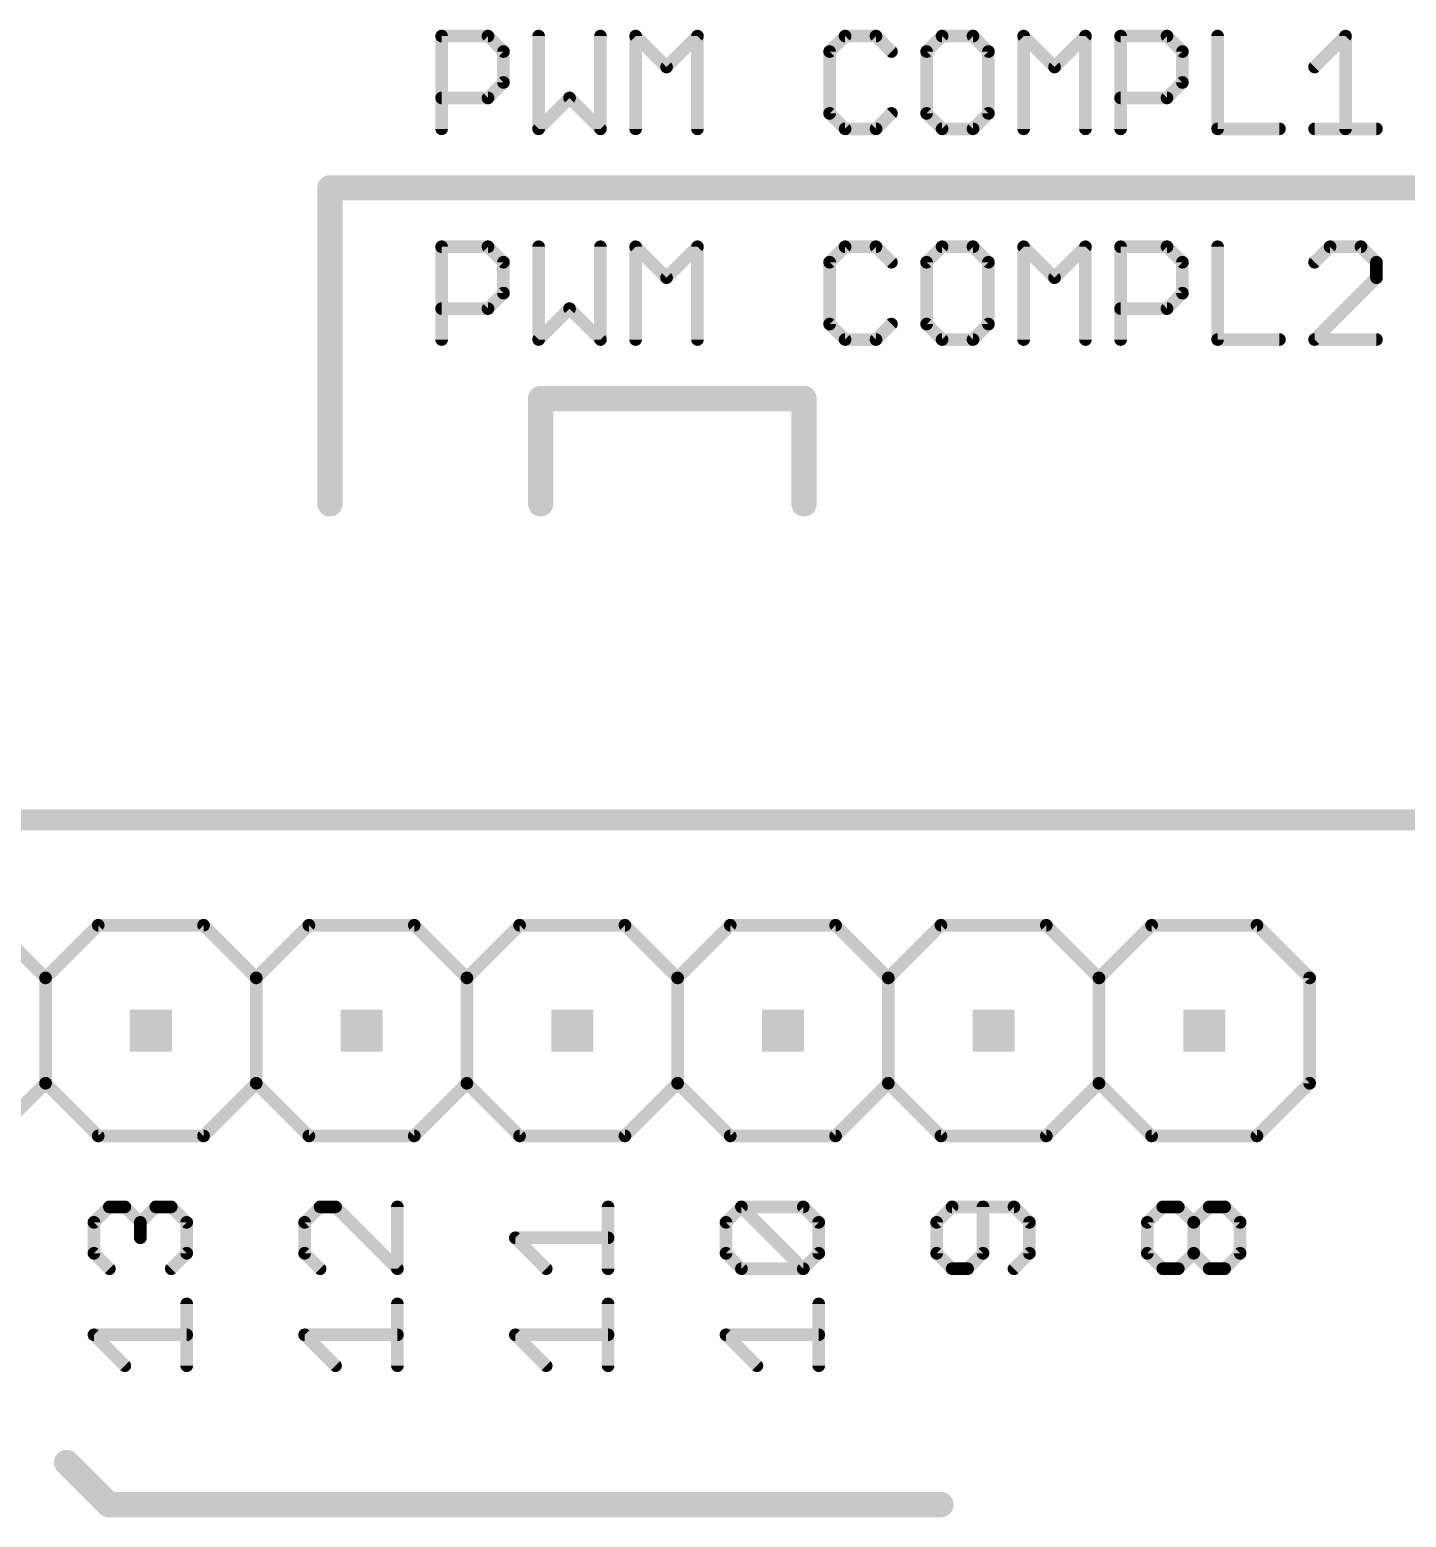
# Model space of a CAD drawing. Extents: x -1.9 to 68.7, y -0.1 to 62.9.
# Drawn here: x 27.5 to 44.09, y 44.93 to 62.87 of the extents above; entities that cross this region are included whole.
import ezdxf

# ---------------------------------------------------------------- set-up
doc = ezdxf.new("R2010")
doc.units = 0
for name, color, linetype in [('20', 53, 'CONTINUOUS'), ('21', 253, 'CONTINUOUS'), ('51', 253, 'CONTINUOUS')]:
    doc.layers.add(name, color=color, linetype=linetype)

# ---------------------------------------------------------------- blocks, each defined once
blk = doc.blocks.new('RECT')
blk.add_solid([(-0.5, -0.5), (0.5, -0.5), (-0.5, 0.5), (0.5, 0.5)])

msp = doc.modelspace()

# ---------------------------------------------------------------- linework, layer by layer
at = {"layer": '20', "const_width": 0.254}
msp.add_lwpolyline([(1, 53.34), (64.516, 53.34)], dxfattribs=at)
at = {"layer": '21'}
for points, const_width in [([(32.4612, 61.6712), (32.4612, 62.7898)], 0.1524), ([(32.4612, 62.7898), (33.0205, 62.7898)], 0.1524), ([(33.0205, 62.7898), (33.2069, 62.6033)], 0.1524), ([(33.6306, 62.7898), (33.6306, 61.6712)], 0.1524), ([(34.3763, 61.6712), (34.3763, 62.7898)], 0.1524), ([(34.8, 61.6712), (34.8, 62.7898)], 0.1524), ([(34.8, 62.7898), (35.1728, 62.4169)], 0.1524), ([(35.1728, 62.4169), (35.5457, 62.7898)], 0.1524), ([(35.5457, 62.7898), (35.5457, 61.6712)], 0.1524), ([(37.3252, 62.7898), (37.1388, 62.6033)], 0.1524), ([(37.6981, 62.7898), (37.3252, 62.7898)], 0.1524), ([(37.8845, 62.6033), (37.6981, 62.7898)], 0.1524), ([(38.4946, 62.7898), (38.3082, 62.6033)], 0.1524), ([(38.8675, 62.7898), (38.4946, 62.7898)], 0.1524), ([(39.0539, 62.6033), (38.8675, 62.7898)], 0.1524), ([(39.4776, 61.6712), (39.4776, 62.7898)], 0.1524), ([(39.4776, 62.7898), (39.8504, 62.4169)], 0.1524), ([(39.8504, 62.4169), (40.2233, 62.7898)], 0.1524), ([(40.2233, 62.7898), (40.2233, 61.6712)], 0.1524), ([(40.647, 61.6712), (40.647, 62.7898)], 0.1524), ([(40.647, 62.7898), (41.2063, 62.7898)], 0.1524), ([(41.2063, 62.7898), (41.3927, 62.6033)], 0.1524), ([(41.8164, 62.7898), (41.8164, 61.6712)], 0.1524), ([(42.9858, 62.4169), (43.3586, 62.7898)], 0.1524), ([(43.3586, 62.7898), (43.3586, 61.6712)], 0.1524), ([(33.2069, 62.6033), (33.2069, 62.2305)], 0.1524), ([(37.1388, 62.6033), (37.1388, 61.8576)], 0.1524), ([(38.3082, 62.6033), (38.3082, 61.8576)], 0.1524), ([(39.0539, 61.8576), (39.0539, 62.6033)], 0.1524), ([(41.3927, 62.6033), (41.3927, 62.2305)], 0.1524), ([(33.2069, 62.2305), (33.0205, 62.0441)], 0.1524), ([(41.3927, 62.2305), (41.2063, 62.0441)], 0.1524), ([(33.0205, 62.0441), (32.4612, 62.0441)], 0.1524), ([(33.6306, 61.6712), (34.0034, 62.0441)], 0.1524), ([(34.0034, 62.0441), (34.3763, 61.6712)], 0.1524), ([(41.2063, 62.0441), (40.647, 62.0441)], 0.1524), ([(37.1388, 61.8576), (37.3252, 61.6712)], 0.1524), ([(37.6981, 61.6712), (37.8845, 61.8576)], 0.1524), ([(38.3082, 61.8576), (38.4946, 61.6712)], 0.1524), ([(38.8675, 61.6712), (39.0539, 61.8576)], 0.1524), ([(37.3252, 61.6712), (37.6981, 61.6712)], 0.1524), ([(38.4946, 61.6712), (38.8675, 61.6712)], 0.1524), ([(41.8164, 61.6712), (42.5621, 61.6712)], 0.1524), ([(42.9858, 61.6712), (43.7315, 61.6712)], 0.1524), ([(31.115, 57.15), (31.115, 60.96)], 0.3048), ([(31.115, 60.96), (48.26, 60.96)], 0.3048), ([(32.4612, 59.1312), (32.4612, 60.2498)], 0.1524), ([(32.4612, 60.2498), (33.0205, 60.2498)], 0.1524), ([(33.0205, 60.2498), (33.2069, 60.0633)], 0.1524), ([(33.6306, 60.2498), (33.6306, 59.1312)], 0.1524), ([(34.3763, 59.1312), (34.3763, 60.2498)], 0.1524), ([(34.8, 59.1312), (34.8, 60.2498)], 0.1524), ([(34.8, 60.2498), (35.1728, 59.8769)], 0.1524), ([(35.1728, 59.8769), (35.5457, 60.2498)], 0.1524), ([(35.5457, 60.2498), (35.5457, 59.1312)], 0.1524), ([(37.3252, 60.2498), (37.1388, 60.0633)], 0.1524), ([(37.6981, 60.2498), (37.3252, 60.2498)], 0.1524), ([(37.8845, 60.0633), (37.6981, 60.2498)], 0.1524), ([(38.4946, 60.2498), (38.3082, 60.0633)], 0.1524), ([(38.8675, 60.2498), (38.4946, 60.2498)], 0.1524), ([(39.0539, 60.0633), (38.8675, 60.2498)], 0.1524), ([(39.4776, 59.1312), (39.4776, 60.2498)], 0.1524), ([(39.4776, 60.2498), (39.8504, 59.8769)], 0.1524), ([(39.8504, 59.8769), (40.2233, 60.2498)], 0.1524), ([(40.2233, 60.2498), (40.2233, 59.1312)], 0.1524), ([(40.647, 59.1312), (40.647, 60.2498)], 0.1524), ([(40.647, 60.2498), (41.2063, 60.2498)], 0.1524), ([(41.2063, 60.2498), (41.3927, 60.0633)], 0.1524), ([(41.8164, 60.2498), (41.8164, 59.1312)], 0.1524), ([(43.1722, 60.2498), (42.9858, 60.0633)], 0.1524), ([(43.545, 60.2498), (43.1722, 60.2498)], 0.1524), ([(43.7315, 60.0633), (43.545, 60.2498)], 0.1524), ([(33.2069, 60.0633), (33.2069, 59.6905)], 0.1524), ([(37.1388, 60.0633), (37.1388, 59.3176)], 0.1524), ([(38.3082, 60.0633), (38.3082, 59.3176)], 0.1524), ([(39.0539, 59.3176), (39.0539, 60.0633)], 0.1524), ([(41.3927, 60.0633), (41.3927, 59.6905)], 0.1524), ([(43.7315, 59.8769), (43.7315, 60.0633)], 0.1524), ([(42.9858, 59.1312), (43.7315, 59.8769)], 0.1524), ([(33.2069, 59.6905), (33.0205, 59.504)], 0.1524), ([(41.3927, 59.6905), (41.2063, 59.504)], 0.1524), ([(33.0205, 59.504), (32.4612, 59.504)], 0.1524), ([(33.6306, 59.1312), (34.0034, 59.504)], 0.1524), ([(34.0034, 59.504), (34.3763, 59.1312)], 0.1524), ([(41.2063, 59.504), (40.647, 59.504)], 0.1524), ([(37.1388, 59.3176), (37.3252, 59.1312)], 0.1524), ([(37.6981, 59.1312), (37.8845, 59.3176)], 0.1524), ([(38.3082, 59.3176), (38.4946, 59.1312)], 0.1524), ([(38.8675, 59.1312), (39.0539, 59.3176)], 0.1524), ([(37.3252, 59.1312), (37.6981, 59.1312)], 0.1524), ([(38.4946, 59.1312), (38.8675, 59.1312)], 0.1524), ([(41.8164, 59.1312), (42.5621, 59.1312)], 0.1524), ([(43.7315, 59.1312), (42.9858, 59.1312)], 0.1524), ([(33.655, 57.15), (33.655, 58.42)], 0.3048), ([(33.655, 58.42), (36.83, 58.42)], 0.3048), ([(36.83, 58.42), (36.83, 57.15)], 0.3048), ([(27.686, 51.435), (27.051, 52.07)], 0.1524), ([(27.686, 51.435), (28.321, 52.07)], 0.1524), ([(28.321, 52.07), (29.591, 52.07)], 0.1524), ([(29.591, 52.07), (30.226, 51.435)], 0.1524), ([(30.226, 51.435), (30.861, 52.07)], 0.1524), ([(30.861, 52.07), (32.131, 52.07)], 0.1524), ([(32.131, 52.07), (32.766, 51.435)], 0.1524), ([(32.766, 51.435), (33.401, 52.07)], 0.1524), ([(33.401, 52.07), (34.671, 52.07)], 0.1524), ([(35.306, 51.435), (34.671, 52.07)], 0.1524), ([(35.306, 51.435), (35.941, 52.07)], 0.1524), ([(35.941, 52.07), (37.211, 52.07)], 0.1524), ([(37.211, 52.07), (37.846, 51.435)], 0.1524), ([(37.846, 51.435), (38.481, 52.07)], 0.1524), ([(38.481, 52.07), (39.751, 52.07)], 0.1524), ([(39.751, 52.07), (40.386, 51.435)], 0.1524), ([(40.386, 51.435), (41.021, 52.07)], 0.1524), ([(41.021, 52.07), (42.291, 52.07)], 0.1524), ([(42.926, 51.435), (42.291, 52.07)], 0.1524), ([(27.686, 50.165), (27.686, 51.435)], 0.1524), ([(30.226, 50.165), (30.226, 51.435)], 0.1524), ([(32.766, 50.165), (32.766, 51.435)], 0.1524), ([(35.306, 50.165), (35.306, 51.435)], 0.1524), ([(37.846, 50.165), (37.846, 51.435)], 0.1524), ([(40.386, 50.165), (40.386, 51.435)], 0.1524), ([(42.926, 50.165), (42.926, 51.435)], 0.1524), ([(27.051, 49.53), (27.686, 50.165)], 0.1524), ([(28.321, 49.53), (27.686, 50.165)], 0.1524), ([(30.226, 50.165), (29.591, 49.53)], 0.1524), ([(30.861, 49.53), (30.226, 50.165)], 0.1524), ([(32.766, 50.165), (32.131, 49.53)], 0.1524), ([(33.401, 49.53), (32.766, 50.165)], 0.1524), ([(34.671, 49.53), (35.306, 50.165)], 0.1524), ([(35.941, 49.53), (35.306, 50.165)], 0.1524), ([(37.846, 50.165), (37.211, 49.53)], 0.1524), ([(38.481, 49.53), (37.846, 50.165)], 0.1524), ([(40.386, 50.165), (39.751, 49.53)], 0.1524), ([(41.021, 49.53), (40.386, 50.165)], 0.1524), ([(42.291, 49.53), (42.926, 50.165)], 0.1524), ([(29.591, 49.53), (28.321, 49.53)], 0.1524), ([(32.131, 49.53), (30.861, 49.53)], 0.1524), ([(34.671, 49.53), (33.401, 49.53)], 0.1524), ([(37.211, 49.53), (35.941, 49.53)], 0.1524), ([(39.751, 49.53), (38.481, 49.53)], 0.1524), ([(42.291, 49.53), (41.021, 49.53)], 0.1524), ([(28.2692, 48.4881), (28.4557, 48.6745)], 0.1524), ([(28.4557, 48.6745), (28.6421, 48.6745)], 0.1524), ([(28.6421, 48.6745), (28.8285, 48.4881)], 0.1524), ([(28.8285, 48.4881), (29.015, 48.6745)], 0.1524), ([(29.015, 48.6745), (29.2014, 48.6745)], 0.1524), ([(29.2014, 48.6745), (29.3878, 48.4881)], 0.1524), ([(30.9957, 48.6745), (30.8092, 48.4881)], 0.1524), ([(31.1821, 48.6745), (30.9957, 48.6745)], 0.1524), ([(31.9278, 47.9288), (31.1821, 48.6745)], 0.1524), ([(31.9278, 48.6745), (31.9278, 47.9288)], 0.1524), ([(34.4678, 47.9288), (34.4678, 48.6745)], 0.1524), ([(35.8892, 48.4881), (36.0757, 48.6745)], 0.1524), ([(36.0757, 48.6745), (36.8214, 48.6745)], 0.1524), ([(36.8214, 47.9288), (36.0757, 48.6745)], 0.1524), ([(36.8214, 48.6745), (37.0078, 48.4881)], 0.1524), ([(38.6157, 48.6745), (38.4292, 48.4881)], 0.1524), ([(39.3614, 48.6745), (38.6157, 48.6745)], 0.1524), ([(38.9885, 48.1152), (38.9885, 48.6745)], 0.1524), ([(39.5478, 48.4881), (39.3614, 48.6745)], 0.1524), ([(40.9692, 48.4881), (41.1557, 48.6745)], 0.1524), ([(41.1557, 48.6745), (41.3421, 48.6745)], 0.1524), ([(41.3421, 48.6745), (41.5285, 48.4881)], 0.1524), ([(41.5285, 48.4881), (41.715, 48.6745)], 0.1524), ([(41.715, 48.6745), (41.9014, 48.6745)], 0.1524), ([(41.9014, 48.6745), (42.0878, 48.4881)], 0.1524), ([(28.2692, 48.1152), (28.2692, 48.4881)], 0.1524), ([(28.8285, 48.4881), (28.8285, 48.3017)], 0.1524), ([(29.3878, 48.4881), (29.3878, 48.1152)], 0.1524), ([(30.8092, 48.4881), (30.8092, 48.1152)], 0.1524), ([(35.8892, 48.1152), (35.8892, 48.4881)], 0.1524), ([(37.0078, 48.4881), (37.0078, 48.1152)], 0.1524), ([(38.4292, 48.4881), (38.4292, 48.1152)], 0.1524), ([(39.5478, 48.1152), (39.5478, 48.4881)], 0.1524), ([(40.9692, 48.1152), (40.9692, 48.4881)], 0.1524), ([(41.5285, 48.1152), (41.5285, 48.4881)], 0.1524), ([(42.0878, 48.4881), (42.0878, 48.1152)], 0.1524), ([(33.7221, 47.9288), (33.3492, 48.3017)], 0.1524), ([(33.3492, 48.3017), (34.4678, 48.3017)], 0.1524), ([(28.4557, 47.9288), (28.2692, 48.1152)], 0.1524), ([(29.3878, 48.1152), (29.2014, 47.9288)], 0.1524), ([(30.8092, 48.1152), (30.9957, 47.9288)], 0.1524), ([(36.0757, 47.9288), (35.8892, 48.1152)], 0.1524), ([(37.0078, 48.1152), (36.8214, 47.9288)], 0.1524), ([(38.4292, 48.1152), (38.6157, 47.9288)], 0.1524), ([(38.8021, 47.9288), (38.9885, 48.1152)], 0.1524), ([(39.3614, 47.9288), (39.5478, 48.1152)], 0.1524), ([(41.1557, 47.9288), (40.9692, 48.1152)], 0.1524), ([(41.5285, 48.1152), (41.3421, 47.9288)], 0.1524), ([(41.715, 47.9288), (41.5285, 48.1152)], 0.1524), ([(42.0878, 48.1152), (41.9014, 47.9288)], 0.1524), ([(36.8214, 47.9288), (36.0757, 47.9288)], 0.1524), ([(38.6157, 47.9288), (38.8021, 47.9288)], 0.1524), ([(41.3421, 47.9288), (41.1557, 47.9288)], 0.1524), ([(41.9014, 47.9288), (41.715, 47.9288)], 0.1524), ([(29.3878, 46.7594), (29.3878, 47.5051)], 0.1524), ([(31.9278, 46.7594), (31.9278, 47.5051)], 0.1524), ([(34.4678, 46.7594), (34.4678, 47.5051)], 0.1524), ([(37.0078, 46.7594), (37.0078, 47.5051)], 0.1524), ([(28.6421, 46.7594), (28.2692, 47.1323)], 0.1524), ([(28.2692, 47.1323), (29.3878, 47.1323)], 0.1524), ([(31.1821, 46.7594), (30.8092, 47.1323)], 0.1524), ([(30.8092, 47.1323), (31.9278, 47.1323)], 0.1524), ([(33.7221, 46.7594), (33.3492, 47.1323)], 0.1524), ([(33.3492, 47.1323), (34.4678, 47.1323)], 0.1524), ([(36.2621, 46.7594), (35.8892, 47.1323)], 0.1524), ([(35.8892, 47.1323), (37.0078, 47.1323)], 0.1524), ([(28.448, 45.085), (27.94, 45.593)], 0.3048), ([(38.481, 45.085), (28.448, 45.085)], 0.3048)]:
    msp.add_lwpolyline(points, dxfattribs=dict(at, const_width=const_width))
for points, const_width in [([(32.4993, 62.7898, 1), (32.4231, 62.7898)], 0.0762), ([(32.4612, 62.8279, 1), (32.4612, 62.7517)], 0.0762), ([(33.0474, 62.8167, 1), (32.9935, 62.7628)], 0.0762), ([(33.0205, 62.7517, 1), (33.0205, 62.8279)], 0.0762), ([(33.6687, 62.7898, 1), (33.5925, 62.7898)], 0.0762), ([(34.4144, 62.7898, 1), (34.3382, 62.7898)], 0.0762), ([(34.8381, 62.7898, 1), (34.7619, 62.7898)], 0.0762), ([(34.8269, 62.8167, 1), (34.7731, 62.7628)], 0.0762), ([(35.5838, 62.7898, 1), (35.5076, 62.7898)], 0.0762), ([(35.5726, 62.7628, 1), (35.5188, 62.8167)], 0.0762), ([(37.3252, 62.8279, 1), (37.3252, 62.7517)], 0.0762), ([(37.3522, 62.7628, 1), (37.2983, 62.8167)], 0.0762), ([(37.725, 62.8167, 1), (37.6711, 62.7628)], 0.0762), ([(37.6981, 62.7517, 1), (37.6981, 62.8279)], 0.0762), ([(38.4946, 62.8279, 1), (38.4946, 62.7517)], 0.0762), ([(38.5216, 62.7628, 1), (38.4677, 62.8167)], 0.0762), ([(38.8944, 62.8167, 1), (38.8405, 62.7628)], 0.0762), ([(38.8675, 62.7517, 1), (38.8675, 62.8279)], 0.0762), ([(39.5045, 62.8167, 1), (39.4506, 62.7628)], 0.0762), ([(39.5157, 62.7898, 1), (39.4395, 62.7898)], 0.0762), ([(40.2614, 62.7898, 1), (40.1852, 62.7898)], 0.0762), ([(40.2502, 62.7628, 1), (40.1963, 62.8167)], 0.0762), ([(40.6851, 62.7898, 1), (40.6089, 62.7898)], 0.0762), ([(40.647, 62.8279, 1), (40.647, 62.7517)], 0.0762), ([(41.2332, 62.8167, 1), (41.1793, 62.7628)], 0.0762), ([(41.2063, 62.7517, 1), (41.2063, 62.8279)], 0.0762), ([(41.8545, 62.7898, 1), (41.7783, 62.7898)], 0.0762), ([(43.3967, 62.7898, 1), (43.3205, 62.7898)], 0.0762), ([(43.3856, 62.7628, 1), (43.3317, 62.8167)], 0.0762), ([(33.245, 62.6033, 1), (33.1688, 62.6033)], 0.0762), ([(33.18, 62.5764, 1), (33.2338, 62.6303)], 0.0762), ([(37.1118, 62.6303, 1), (37.1657, 62.5764)], 0.0762), ([(37.1769, 62.6033, 1), (37.1007, 62.6033)], 0.0762), ([(37.8576, 62.5764, 1), (37.9114, 62.6303)], 0.0762), ([(38.2812, 62.6303, 1), (38.3351, 62.5764)], 0.0762), ([(38.3463, 62.6033, 1), (38.2701, 62.6033)], 0.0762), ([(39.092, 62.6033, 1), (39.0158, 62.6033)], 0.0762), ([(39.0269, 62.5764, 1), (39.0808, 62.6303)], 0.0762), ([(41.4308, 62.6033, 1), (41.3546, 62.6033)], 0.0762), ([(41.3657, 62.5764, 1), (41.4196, 62.6303)], 0.0762), ([(35.1459, 62.4438, 1), (35.1998, 62.39)], 0.0762), ([(35.1459, 62.39, 1), (35.1998, 62.4438)], 0.0762), ([(39.8235, 62.4438, 1), (39.8774, 62.39)], 0.0762), ([(39.8235, 62.39, 1), (39.8774, 62.4438)], 0.0762), ([(42.9588, 62.4438, 1), (43.0127, 62.39)], 0.0762), ([(33.1688, 62.2305, 1), (33.245, 62.2305)], 0.0762), ([(33.2338, 62.2035, 1), (33.18, 62.2574)], 0.0762), ([(41.3546, 62.2305, 1), (41.4308, 62.2305)], 0.0762), ([(41.4196, 62.2035, 1), (41.3657, 62.2574)], 0.0762), ([(32.4612, 62.0822, 1), (32.4612, 62.006)], 0.0762), ([(32.9935, 62.071, 1), (33.0474, 62.0171)], 0.0762), ([(33.0205, 62.006, 1), (33.0205, 62.0822)], 0.0762), ([(34.0304, 62.071, 1), (33.9765, 62.0171)], 0.0762), ([(34.0304, 62.0171, 1), (33.9765, 62.071)], 0.0762), ([(40.647, 62.0822, 1), (40.647, 62.006)], 0.0762), ([(41.1793, 62.071, 1), (41.2332, 62.0171)], 0.0762), ([(41.2063, 62.006, 1), (41.2063, 62.0822)], 0.0762), ([(37.1657, 61.8846, 1), (37.1118, 61.8307)], 0.0762), ([(37.1007, 61.8576, 1), (37.1769, 61.8576)], 0.0762), ([(37.9114, 61.8307, 1), (37.8576, 61.8846)], 0.0762), ([(38.3351, 61.8846, 1), (38.2812, 61.8307)], 0.0762), ([(38.2701, 61.8576, 1), (38.3463, 61.8576)], 0.0762), ([(39.0158, 61.8576, 1), (39.092, 61.8576)], 0.0762), ([(39.0808, 61.8307, 1), (39.0269, 61.8846)], 0.0762), ([(32.4231, 61.6712, 1), (32.4993, 61.6712)], 0.0762), ([(33.5925, 61.6712, 1), (33.6687, 61.6712)], 0.0762), ([(33.6037, 61.6981, 1), (33.6575, 61.6443)], 0.0762), ([(34.3382, 61.6712, 1), (34.4144, 61.6712)], 0.0762), ([(34.3494, 61.6443, 1), (34.4032, 61.6981)], 0.0762), ([(34.7619, 61.6712, 1), (34.8381, 61.6712)], 0.0762), ([(35.5076, 61.6712, 1), (35.5838, 61.6712)], 0.0762), ([(37.3252, 61.7093, 1), (37.3252, 61.6331)], 0.0762), ([(37.2983, 61.6443, 1), (37.3522, 61.6981)], 0.0762), ([(37.6711, 61.6981, 1), (37.725, 61.6443)], 0.0762), ([(37.6981, 61.6331, 1), (37.6981, 61.7093)], 0.0762), ([(38.4946, 61.7093, 1), (38.4946, 61.6331)], 0.0762), ([(38.4677, 61.6443, 1), (38.5216, 61.6981)], 0.0762), ([(38.8405, 61.6981, 1), (38.8944, 61.6443)], 0.0762), ([(38.8675, 61.6331, 1), (38.8675, 61.7093)], 0.0762), ([(39.4395, 61.6712, 1), (39.5157, 61.6712)], 0.0762), ([(40.1852, 61.6712, 1), (40.2614, 61.6712)], 0.0762), ([(40.6089, 61.6712, 1), (40.6851, 61.6712)], 0.0762), ([(41.8164, 61.7093, 1), (41.8164, 61.6331)], 0.0762), ([(41.7783, 61.6712, 1), (41.8545, 61.6712)], 0.0762), ([(42.5621, 61.6331, 1), (42.5621, 61.7093)], 0.0762), ([(42.9858, 61.7093, 1), (42.9858, 61.6331)], 0.0762), ([(43.3205, 61.6712, 1), (43.3967, 61.6712)], 0.0762), ([(43.7315, 61.6331, 1), (43.7315, 61.7093)], 0.0762), ([(31.1912, 60.96, 1), (31.0388, 60.96)], 0.1524), ([(31.115, 61.0362, 1), (31.115, 60.8838)], 0.1524), ([(32.4993, 60.2498, 1), (32.4231, 60.2498)], 0.0762), ([(32.4612, 60.2879, 1), (32.4612, 60.2117)], 0.0762), ([(33.0474, 60.2767, 1), (32.9935, 60.2228)], 0.0762), ([(33.0205, 60.2117, 1), (33.0205, 60.2879)], 0.0762), ([(33.6687, 60.2498, 1), (33.5925, 60.2498)], 0.0762), ([(34.4144, 60.2498, 1), (34.3382, 60.2498)], 0.0762), ([(34.8381, 60.2498, 1), (34.7619, 60.2498)], 0.0762), ([(34.8269, 60.2767, 1), (34.7731, 60.2228)], 0.0762), ([(35.5838, 60.2498, 1), (35.5076, 60.2498)], 0.0762), ([(35.5726, 60.2228, 1), (35.5188, 60.2767)], 0.0762), ([(37.3252, 60.2879, 1), (37.3252, 60.2117)], 0.0762), ([(37.3522, 60.2228, 1), (37.2983, 60.2767)], 0.0762), ([(37.725, 60.2767, 1), (37.6711, 60.2228)], 0.0762), ([(37.6981, 60.2117, 1), (37.6981, 60.2879)], 0.0762), ([(38.4946, 60.2879, 1), (38.4946, 60.2117)], 0.0762), ([(38.5216, 60.2228, 1), (38.4677, 60.2767)], 0.0762), ([(38.8944, 60.2767, 1), (38.8405, 60.2228)], 0.0762), ([(38.8675, 60.2117, 1), (38.8675, 60.2879)], 0.0762), ([(39.5045, 60.2767, 1), (39.4506, 60.2228)], 0.0762), ([(39.5157, 60.2498, 1), (39.4395, 60.2498)], 0.0762), ([(40.2614, 60.2498, 1), (40.1852, 60.2498)], 0.0762), ([(40.2502, 60.2228, 1), (40.1963, 60.2767)], 0.0762), ([(40.6851, 60.2498, 1), (40.6089, 60.2498)], 0.0762), ([(40.647, 60.2879, 1), (40.647, 60.2117)], 0.0762), ([(41.2332, 60.2767, 1), (41.1793, 60.2228)], 0.0762), ([(41.2063, 60.2117, 1), (41.2063, 60.2879)], 0.0762), ([(41.8545, 60.2498, 1), (41.7783, 60.2498)], 0.0762), ([(43.1722, 60.2879, 1), (43.1722, 60.2117)], 0.0762), ([(43.1991, 60.2228, 1), (43.1453, 60.2767)], 0.0762), ([(43.572, 60.2767, 1), (43.5181, 60.2228)], 0.0762), ([(43.545, 60.2117, 1), (43.545, 60.2879)], 0.0762), ([(33.245, 60.0633, 1), (33.1688, 60.0633)], 0.0762), ([(33.18, 60.0364, 1), (33.2338, 60.0903)], 0.0762), ([(37.1118, 60.0903, 1), (37.1657, 60.0364)], 0.0762), ([(37.1769, 60.0633, 1), (37.1007, 60.0633)], 0.0762), ([(37.8576, 60.0364, 1), (37.9114, 60.0903)], 0.0762), ([(38.2812, 60.0903, 1), (38.3351, 60.0364)], 0.0762), ([(38.3463, 60.0633, 1), (38.2701, 60.0633)], 0.0762), ([(39.092, 60.0633, 1), (39.0158, 60.0633)], 0.0762), ([(39.0269, 60.0364, 1), (39.0808, 60.0903)], 0.0762), ([(41.4308, 60.0633, 1), (41.3546, 60.0633)], 0.0762), ([(41.3657, 60.0364, 1), (41.4196, 60.0903)], 0.0762), ([(42.9588, 60.0903, 1), (43.0127, 60.0364)], 0.0762), ([(43.7696, 60.0633, 1), (43.6934, 60.0633)], 0.0762), ([(43.7045, 60.0364, 1), (43.7584, 60.0903)], 0.0762), ([(35.1459, 59.9038, 1), (35.1998, 59.85)], 0.0762), ([(35.1459, 59.85, 1), (35.1998, 59.9038)], 0.0762), ([(39.8235, 59.9038, 1), (39.8774, 59.85)], 0.0762), ([(39.8235, 59.85, 1), (39.8774, 59.9038)], 0.0762), ([(43.6934, 59.8769, 1), (43.7696, 59.8769)], 0.0762), ([(43.7584, 59.85, 1), (43.7045, 59.9038)], 0.0762), ([(33.1688, 59.6905, 1), (33.245, 59.6905)], 0.0762), ([(33.2338, 59.6635, 1), (33.18, 59.7174)], 0.0762), ([(41.3546, 59.6905, 1), (41.4308, 59.6905)], 0.0762), ([(41.4196, 59.6635, 1), (41.3657, 59.7174)], 0.0762), ([(32.4612, 59.5421, 1), (32.4612, 59.4659)], 0.0762), ([(32.9935, 59.531, 1), (33.0474, 59.4771)], 0.0762), ([(33.0205, 59.4659, 1), (33.0205, 59.5421)], 0.0762), ([(34.0304, 59.531, 1), (33.9765, 59.4771)], 0.0762), ([(34.0304, 59.4771, 1), (33.9765, 59.531)], 0.0762), ([(40.647, 59.5421, 1), (40.647, 59.4659)], 0.0762), ([(41.1793, 59.531, 1), (41.2332, 59.4771)], 0.0762), ([(41.2063, 59.4659, 1), (41.2063, 59.5421)], 0.0762), ([(37.1657, 59.3446, 1), (37.1118, 59.2907)], 0.0762), ([(37.9114, 59.2907, 1), (37.8576, 59.3446)], 0.0762), ([(38.3351, 59.3446, 1), (38.2812, 59.2907)], 0.0762), ([(39.0808, 59.2907, 1), (39.0269, 59.3446)], 0.0762), ([(33.6037, 59.1581, 1), (33.6575, 59.1043)], 0.0762), ([(34.3494, 59.1043, 1), (34.4032, 59.1581)], 0.0762), ([(37.1007, 59.3176, 1), (37.1769, 59.3176)], 0.0762), ([(37.3252, 59.1693, 1), (37.3252, 59.0931)], 0.0762), ([(37.2983, 59.1043, 1), (37.3522, 59.1581)], 0.0762), ([(37.6711, 59.1581, 1), (37.725, 59.1043)], 0.0762), ([(37.6981, 59.0931, 1), (37.6981, 59.1693)], 0.0762), ([(38.2701, 59.3176, 1), (38.3463, 59.3176)], 0.0762), ([(38.4946, 59.1693, 1), (38.4946, 59.0931)], 0.0762), ([(38.4677, 59.1043, 1), (38.5216, 59.1581)], 0.0762), ([(38.8405, 59.1581, 1), (38.8944, 59.1043)], 0.0762), ([(38.8675, 59.0931, 1), (38.8675, 59.1693)], 0.0762), ([(39.0158, 59.3176, 1), (39.092, 59.3176)], 0.0762), ([(41.8164, 59.1693, 1), (41.8164, 59.0931)], 0.0762), ([(42.5621, 59.0931, 1), (42.5621, 59.1693)], 0.0762), ([(42.9858, 59.1693, 1), (42.9858, 59.0931)], 0.0762), ([(42.9588, 59.1581, 1), (43.0127, 59.1043)], 0.0762), ([(43.7315, 59.0931, 1), (43.7315, 59.1693)], 0.0762), ([(32.4231, 59.1312, 1), (32.4993, 59.1312)], 0.0762), ([(33.5925, 59.1312, 1), (33.6687, 59.1312)], 0.0762), ([(34.3382, 59.1312, 1), (34.4144, 59.1312)], 0.0762), ([(34.7619, 59.1312, 1), (34.8381, 59.1312)], 0.0762), ([(35.5076, 59.1312, 1), (35.5838, 59.1312)], 0.0762), ([(39.4395, 59.1312, 1), (39.5157, 59.1312)], 0.0762), ([(40.1852, 59.1312, 1), (40.2614, 59.1312)], 0.0762), ([(40.6089, 59.1312, 1), (40.6851, 59.1312)], 0.0762), ([(41.7783, 59.1312, 1), (41.8545, 59.1312)], 0.0762), ([(33.7312, 58.42, 1), (33.5788, 58.42)], 0.1524), ([(33.655, 58.4962, 1), (33.655, 58.3438)], 0.1524), ([(36.9062, 58.42, 1), (36.7538, 58.42)], 0.1524), ([(36.83, 58.3438, 1), (36.83, 58.4962)], 0.1524), ([(31.0388, 57.15, 1), (31.1912, 57.15)], 0.1524), ([(33.5788, 57.15, 1), (33.7312, 57.15)], 0.1524), ([(36.7538, 57.15, 1), (36.9062, 57.15)], 0.1524), ([(28.321, 52.1081, 1), (28.321, 52.0319)], 0.0762), ([(28.3479, 52.0431, 1), (28.2941, 52.0969)], 0.0762), ([(29.6179, 52.0969, 1), (29.5641, 52.0431)], 0.0762), ([(29.591, 52.0319, 1), (29.591, 52.1081)], 0.0762), ([(30.861, 52.1081, 1), (30.861, 52.0319)], 0.0762), ([(30.8879, 52.0431, 1), (30.8341, 52.0969)], 0.0762), ([(32.1579, 52.0969, 1), (32.1041, 52.0431)], 0.0762), ([(32.131, 52.0319, 1), (32.131, 52.1081)], 0.0762), ([(33.401, 52.1081, 1), (33.401, 52.0319)], 0.0762), ([(33.4279, 52.0431, 1), (33.3741, 52.0969)], 0.0762), ([(34.6979, 52.0969, 1), (34.6441, 52.0431)], 0.0762), ([(34.671, 52.0319, 1), (34.671, 52.1081)], 0.0762), ([(35.941, 52.1081, 1), (35.941, 52.0319)], 0.0762), ([(35.9679, 52.0431, 1), (35.9141, 52.0969)], 0.0762), ([(37.2379, 52.0969, 1), (37.1841, 52.0431)], 0.0762), ([(37.211, 52.0319, 1), (37.211, 52.1081)], 0.0762), ([(38.481, 52.1081, 1), (38.481, 52.0319)], 0.0762), ([(38.5079, 52.0431, 1), (38.4541, 52.0969)], 0.0762), ([(39.7779, 52.0969, 1), (39.7241, 52.0431)], 0.0762), ([(39.751, 52.0319, 1), (39.751, 52.1081)], 0.0762), ([(41.021, 52.1081, 1), (41.021, 52.0319)], 0.0762), ([(41.0479, 52.0431, 1), (40.9941, 52.0969)], 0.0762), ([(42.3179, 52.0969, 1), (42.2641, 52.0431)], 0.0762), ([(42.291, 52.0319, 1), (42.291, 52.1081)], 0.0762), ([(27.7241, 51.435, 1), (27.6479, 51.435)], 0.0762), ([(27.6591, 51.4619, 1), (27.7129, 51.4081)], 0.0762), ([(27.6591, 51.4081, 1), (27.7129, 51.4619)], 0.0762), ([(30.2641, 51.435, 1), (30.1879, 51.435)], 0.0762), ([(30.1991, 51.4619, 1), (30.2529, 51.4081)], 0.0762), ([(30.1991, 51.4081, 1), (30.2529, 51.4619)], 0.0762), ([(32.8041, 51.435, 1), (32.7279, 51.435)], 0.0762), ([(32.7391, 51.4619, 1), (32.7929, 51.4081)], 0.0762), ([(32.7391, 51.4081, 1), (32.7929, 51.4619)], 0.0762), ([(35.3441, 51.435, 1), (35.2679, 51.435)], 0.0762), ([(35.2791, 51.4619, 1), (35.3329, 51.4081)], 0.0762), ([(35.2791, 51.4081, 1), (35.3329, 51.4619)], 0.0762), ([(37.8841, 51.435, 1), (37.8079, 51.435)], 0.0762), ([(37.8191, 51.4619, 1), (37.8729, 51.4081)], 0.0762), ([(37.8191, 51.4081, 1), (37.8729, 51.4619)], 0.0762), ([(40.4241, 51.435, 1), (40.3479, 51.435)], 0.0762), ([(40.3591, 51.4619, 1), (40.4129, 51.4081)], 0.0762), ([(40.3591, 51.4081, 1), (40.4129, 51.4619)], 0.0762), ([(42.9641, 51.435, 1), (42.8879, 51.435)], 0.0762), ([(42.8991, 51.4081, 1), (42.9529, 51.4619)], 0.0762), ([(27.7129, 50.1919, 1), (27.6591, 50.1381)], 0.0762), ([(27.7129, 50.1381, 1), (27.6591, 50.1919)], 0.0762), ([(30.2529, 50.1919, 1), (30.1991, 50.1381)], 0.0762), ([(30.2529, 50.1381, 1), (30.1991, 50.1919)], 0.0762), ([(32.7929, 50.1919, 1), (32.7391, 50.1381)], 0.0762), ([(32.7929, 50.1381, 1), (32.7391, 50.1919)], 0.0762), ([(35.3329, 50.1919, 1), (35.2791, 50.1381)], 0.0762), ([(35.3329, 50.1381, 1), (35.2791, 50.1919)], 0.0762), ([(37.8729, 50.1919, 1), (37.8191, 50.1381)], 0.0762), ([(37.8729, 50.1381, 1), (37.8191, 50.1919)], 0.0762), ([(40.4129, 50.1919, 1), (40.3591, 50.1381)], 0.0762), ([(40.4129, 50.1381, 1), (40.3591, 50.1919)], 0.0762), ([(42.9529, 50.1381, 1), (42.8991, 50.1919)], 0.0762), ([(27.6479, 50.165, 1), (27.7241, 50.165)], 0.0762), ([(30.1879, 50.165, 1), (30.2641, 50.165)], 0.0762), ([(32.7279, 50.165, 1), (32.8041, 50.165)], 0.0762), ([(35.2679, 50.165, 1), (35.3441, 50.165)], 0.0762), ([(37.8079, 50.165, 1), (37.8841, 50.165)], 0.0762), ([(40.3479, 50.165, 1), (40.4241, 50.165)], 0.0762), ([(42.8879, 50.165, 1), (42.9641, 50.165)], 0.0762), ([(28.321, 49.5681, 1), (28.321, 49.4919)], 0.0762), ([(28.2941, 49.5031, 1), (28.3479, 49.5569)], 0.0762), ([(29.5641, 49.5569, 1), (29.6179, 49.5031)], 0.0762), ([(29.591, 49.4919, 1), (29.591, 49.5681)], 0.0762), ([(30.861, 49.5681, 1), (30.861, 49.4919)], 0.0762), ([(30.8341, 49.5031, 1), (30.8879, 49.5569)], 0.0762), ([(32.1041, 49.5569, 1), (32.1579, 49.5031)], 0.0762), ([(32.131, 49.4919, 1), (32.131, 49.5681)], 0.0762), ([(33.401, 49.5681, 1), (33.401, 49.4919)], 0.0762), ([(33.3741, 49.5031, 1), (33.4279, 49.5569)], 0.0762), ([(34.6441, 49.5569, 1), (34.6979, 49.5031)], 0.0762), ([(34.671, 49.4919, 1), (34.671, 49.5681)], 0.0762), ([(35.941, 49.5681, 1), (35.941, 49.4919)], 0.0762), ([(35.9141, 49.5031, 1), (35.9679, 49.5569)], 0.0762), ([(37.1841, 49.5569, 1), (37.2379, 49.5031)], 0.0762), ([(37.211, 49.4919, 1), (37.211, 49.5681)], 0.0762), ([(38.481, 49.5681, 1), (38.481, 49.4919)], 0.0762), ([(38.4541, 49.5031, 1), (38.5079, 49.5569)], 0.0762), ([(39.7241, 49.5569, 1), (39.7779, 49.5031)], 0.0762), ([(39.751, 49.4919, 1), (39.751, 49.5681)], 0.0762), ([(41.021, 49.5681, 1), (41.021, 49.4919)], 0.0762), ([(40.9941, 49.5031, 1), (41.0479, 49.5569)], 0.0762), ([(42.2641, 49.5569, 1), (42.3179, 49.5031)], 0.0762), ([(42.291, 49.4919, 1), (42.291, 49.5681)], 0.0762), ([(28.4557, 48.7126, 1), (28.4557, 48.6364)], 0.0762), ([(28.4826, 48.6476, 1), (28.4287, 48.7014)], 0.0762), ([(28.669, 48.7014, 1), (28.6152, 48.6476)], 0.0762), ([(28.6421, 48.6364, 1), (28.6421, 48.7126)], 0.0762), ([(29.015, 48.7126, 1), (29.015, 48.6364)], 0.0762), ([(29.0419, 48.6476, 1), (28.988, 48.7014)], 0.0762), ([(29.2283, 48.7014, 1), (29.1744, 48.6476)], 0.0762), ([(29.2014, 48.6364, 1), (29.2014, 48.7126)], 0.0762), ([(30.9957, 48.7126, 1), (30.9957, 48.6364)], 0.0762), ([(31.0226, 48.6476, 1), (30.9687, 48.7014)], 0.0762), ([(31.209, 48.7014, 1), (31.1552, 48.6476)], 0.0762), ([(31.1821, 48.6364, 1), (31.1821, 48.7126)], 0.0762), ([(31.9659, 48.6745, 1), (31.8897, 48.6745)], 0.0762), ([(34.5059, 48.6745, 1), (34.4297, 48.6745)], 0.0762), ([(36.0757, 48.7126, 1), (36.0757, 48.6364)], 0.0762), ([(36.1026, 48.7014, 1), (36.0487, 48.6476)], 0.0762), ([(36.1026, 48.6476, 1), (36.0487, 48.7014)], 0.0762), ([(36.8483, 48.7014, 1), (36.7944, 48.6476)], 0.0762), ([(36.8214, 48.6364, 1), (36.8214, 48.7126)], 0.0762), ([(38.6157, 48.7126, 1), (38.6157, 48.6364)], 0.0762), ([(38.6426, 48.6476, 1), (38.5887, 48.7014)], 0.0762), ([(39.0266, 48.6745, 1), (38.9504, 48.6745)], 0.0762), ([(39.3883, 48.7014, 1), (39.3344, 48.6476)], 0.0762), ([(39.3614, 48.6364, 1), (39.3614, 48.7126)], 0.0762), ([(41.1557, 48.7126, 1), (41.1557, 48.6364)], 0.0762), ([(41.1826, 48.6476, 1), (41.1287, 48.7014)], 0.0762), ([(41.369, 48.7014, 1), (41.3152, 48.6476)], 0.0762), ([(41.3421, 48.6364, 1), (41.3421, 48.7126)], 0.0762), ([(41.715, 48.7126, 1), (41.715, 48.6364)], 0.0762), ([(41.7419, 48.6476, 1), (41.688, 48.7014)], 0.0762), ([(41.9283, 48.7014, 1), (41.8744, 48.6476)], 0.0762), ([(41.9014, 48.6364, 1), (41.9014, 48.7126)], 0.0762), ([(28.3073, 48.4881, 1), (28.2311, 48.4881)], 0.0762), ([(28.2423, 48.515, 1), (28.2962, 48.4611)], 0.0762), ([(28.8666, 48.4881, 1), (28.7904, 48.4881)], 0.0762), ([(28.8016, 48.515, 1), (28.8555, 48.4611)], 0.0762), ([(28.8016, 48.4611, 1), (28.8555, 48.515)], 0.0762), ([(29.4259, 48.4881, 1), (29.3497, 48.4881)], 0.0762), ([(29.3609, 48.4611, 1), (29.4147, 48.515)], 0.0762), ([(30.8473, 48.4881, 1), (30.7711, 48.4881)], 0.0762), ([(30.7823, 48.515, 1), (30.8362, 48.4611)], 0.0762), ([(35.9273, 48.4881, 1), (35.8511, 48.4881)], 0.0762), ([(35.8623, 48.515, 1), (35.9162, 48.4611)], 0.0762), ([(37.0459, 48.4881, 1), (36.9697, 48.4881)], 0.0762), ([(36.9809, 48.4611, 1), (37.0347, 48.515)], 0.0762), ([(38.4673, 48.4881, 1), (38.3911, 48.4881)], 0.0762), ([(38.4023, 48.515, 1), (38.4562, 48.4611)], 0.0762), ([(39.5859, 48.4881, 1), (39.5097, 48.4881)], 0.0762), ([(39.5209, 48.4611, 1), (39.5747, 48.515)], 0.0762), ([(41.0073, 48.4881, 1), (40.9311, 48.4881)], 0.0762), ([(40.9423, 48.515, 1), (40.9962, 48.4611)], 0.0762), ([(41.5666, 48.4881, 1), (41.4904, 48.4881)], 0.0762), ([(41.5016, 48.515, 1), (41.5555, 48.4611)], 0.0762), ([(41.5016, 48.4611, 1), (41.5555, 48.515)], 0.0762), ([(42.1259, 48.4881, 1), (42.0497, 48.4881)], 0.0762), ([(42.0609, 48.4611, 1), (42.1147, 48.515)], 0.0762), ([(28.7904, 48.3017, 1), (28.8666, 48.3017)], 0.0762), ([(33.3762, 48.3286, 1), (33.3223, 48.2747)], 0.0762), ([(33.3492, 48.3398, 1), (33.3492, 48.2636)], 0.0762), ([(34.4678, 48.2636, 1), (34.4678, 48.3398)], 0.0762), ([(28.2962, 48.1422, 1), (28.2423, 48.0883)], 0.0762), ([(28.2311, 48.1152, 1), (28.3073, 48.1152)], 0.0762), ([(29.3497, 48.1152, 1), (29.4259, 48.1152)], 0.0762), ([(29.4147, 48.0883, 1), (29.3609, 48.1422)], 0.0762), ([(30.8362, 48.1422, 1), (30.7823, 48.0883)], 0.0762), ([(30.7711, 48.1152, 1), (30.8473, 48.1152)], 0.0762), ([(35.9162, 48.1422, 1), (35.8623, 48.0883)], 0.0762), ([(35.8511, 48.1152, 1), (35.9273, 48.1152)], 0.0762), ([(36.9697, 48.1152, 1), (37.0459, 48.1152)], 0.0762), ([(37.0347, 48.0883, 1), (36.9809, 48.1422)], 0.0762), ([(38.4562, 48.1422, 1), (38.4023, 48.0883)], 0.0762), ([(38.3911, 48.1152, 1), (38.4673, 48.1152)], 0.0762), ([(38.9504, 48.1152, 1), (39.0266, 48.1152)], 0.0762), ([(39.0155, 48.0883, 1), (38.9616, 48.1422)], 0.0762), ([(39.5097, 48.1152, 1), (39.5859, 48.1152)], 0.0762), ([(39.5747, 48.0883, 1), (39.5209, 48.1422)], 0.0762), ([(40.9962, 48.1422, 1), (40.9423, 48.0883)], 0.0762), ([(40.9311, 48.1152, 1), (41.0073, 48.1152)], 0.0762), ([(41.5555, 48.1422, 1), (41.5016, 48.0883)], 0.0762), ([(41.4904, 48.1152, 1), (41.5666, 48.1152)], 0.0762), ([(41.5555, 48.0883, 1), (41.5016, 48.1422)], 0.0762), ([(42.0497, 48.1152, 1), (42.1259, 48.1152)], 0.0762), ([(42.1147, 48.0883, 1), (42.0609, 48.1422)], 0.0762), ([(28.4287, 47.9019, 1), (28.4826, 47.9557)], 0.0762), ([(29.1744, 47.9557, 1), (29.2283, 47.9019)], 0.0762), ([(30.9687, 47.9019, 1), (31.0226, 47.9557)], 0.0762), ([(31.8897, 47.9288, 1), (31.9659, 47.9288)], 0.0762), ([(31.9009, 47.9019, 1), (31.9547, 47.9557)], 0.0762), ([(33.6952, 47.9019, 1), (33.749, 47.9557)], 0.0762), ([(34.4297, 47.9288, 1), (34.5059, 47.9288)], 0.0762), ([(36.0757, 47.9669, 1), (36.0757, 47.8907)], 0.0762), ([(36.0487, 47.9019, 1), (36.1026, 47.9557)], 0.0762), ([(36.7944, 47.9557, 1), (36.8483, 47.9019)], 0.0762), ([(36.7944, 47.9019, 1), (36.8483, 47.9557)], 0.0762), ([(36.8214, 47.8907, 1), (36.8214, 47.9669)], 0.0762), ([(38.6157, 47.9669, 1), (38.6157, 47.8907)], 0.0762), ([(38.5887, 47.9019, 1), (38.6426, 47.9557)], 0.0762), ([(38.7752, 47.9557, 1), (38.829, 47.9019)], 0.0762), ([(38.8021, 47.8907, 1), (38.8021, 47.9669)], 0.0762), ([(39.3344, 47.9557, 1), (39.3883, 47.9019)], 0.0762), ([(41.1557, 47.9669, 1), (41.1557, 47.8907)], 0.0762), ([(41.1287, 47.9019, 1), (41.1826, 47.9557)], 0.0762), ([(41.3152, 47.9557, 1), (41.369, 47.9019)], 0.0762), ([(41.3421, 47.8907, 1), (41.3421, 47.9669)], 0.0762), ([(41.715, 47.9669, 1), (41.715, 47.8907)], 0.0762), ([(41.688, 47.9019, 1), (41.7419, 47.9557)], 0.0762), ([(41.8744, 47.9557, 1), (41.9283, 47.9019)], 0.0762), ([(41.9014, 47.8907, 1), (41.9014, 47.9669)], 0.0762), ([(29.4259, 47.5051, 1), (29.3497, 47.5051)], 0.0762), ([(31.9659, 47.5051, 1), (31.8897, 47.5051)], 0.0762), ([(34.5059, 47.5051, 1), (34.4297, 47.5051)], 0.0762), ([(37.0459, 47.5051, 1), (36.9697, 47.5051)], 0.0762), ([(28.2962, 47.1592, 1), (28.2423, 47.1053)], 0.0762), ([(28.2692, 47.1704, 1), (28.2692, 47.0942)], 0.0762), ([(29.3878, 47.0942, 1), (29.3878, 47.1704)], 0.0762), ([(30.8362, 47.1592, 1), (30.7823, 47.1053)], 0.0762), ([(30.8092, 47.1704, 1), (30.8092, 47.0942)], 0.0762), ([(31.9278, 47.0942, 1), (31.9278, 47.1704)], 0.0762), ([(33.3762, 47.1592, 1), (33.3223, 47.1053)], 0.0762), ([(33.3492, 47.1704, 1), (33.3492, 47.0942)], 0.0762), ([(34.4678, 47.0942, 1), (34.4678, 47.1704)], 0.0762), ([(35.9162, 47.1592, 1), (35.8623, 47.1053)], 0.0762), ([(35.8892, 47.1704, 1), (35.8892, 47.0942)], 0.0762), ([(37.0078, 47.0942, 1), (37.0078, 47.1704)], 0.0762), ([(28.6152, 46.7325, 1), (28.669, 46.7863)], 0.0762), ([(31.1552, 46.7325, 1), (31.209, 46.7863)], 0.0762), ([(33.6952, 46.7325, 1), (33.749, 46.7863)], 0.0762), ([(36.2352, 46.7325, 1), (36.289, 46.7863)], 0.0762), ([(29.3497, 46.7594, 1), (29.4259, 46.7594)], 0.0762), ([(31.8897, 46.7594, 1), (31.9659, 46.7594)], 0.0762), ([(34.4297, 46.7594, 1), (34.5059, 46.7594)], 0.0762), ([(36.9697, 46.7594, 1), (37.0459, 46.7594)], 0.0762), ([(27.9939, 45.6469, 1), (27.8861, 45.5391)], 0.1524), ([(28.448, 45.1612, 1), (28.448, 45.0088)], 0.1524), ([(28.3941, 45.0311, 1), (28.5019, 45.1389)], 0.1524), ([(38.481, 45.0088, 1), (38.481, 45.1612)], 0.1524)]:
    msp.add_lwpolyline(points, format="xyb", dxfattribs=dict(at, const_width=const_width))

# ---------------------------------------------------------------- block references
at = {"layer": '51', "xscale": 0.508, "yscale": 0.508, "rotation": 180}
for p in [(28.956, 50.8), (31.496, 50.8), (34.036, 50.8), (36.576, 50.8), (39.116, 50.8), (41.656, 50.8)]:
    msp.add_blockref('RECT', p, dxfattribs=at)

doc.saveas('drawing.dxf')
